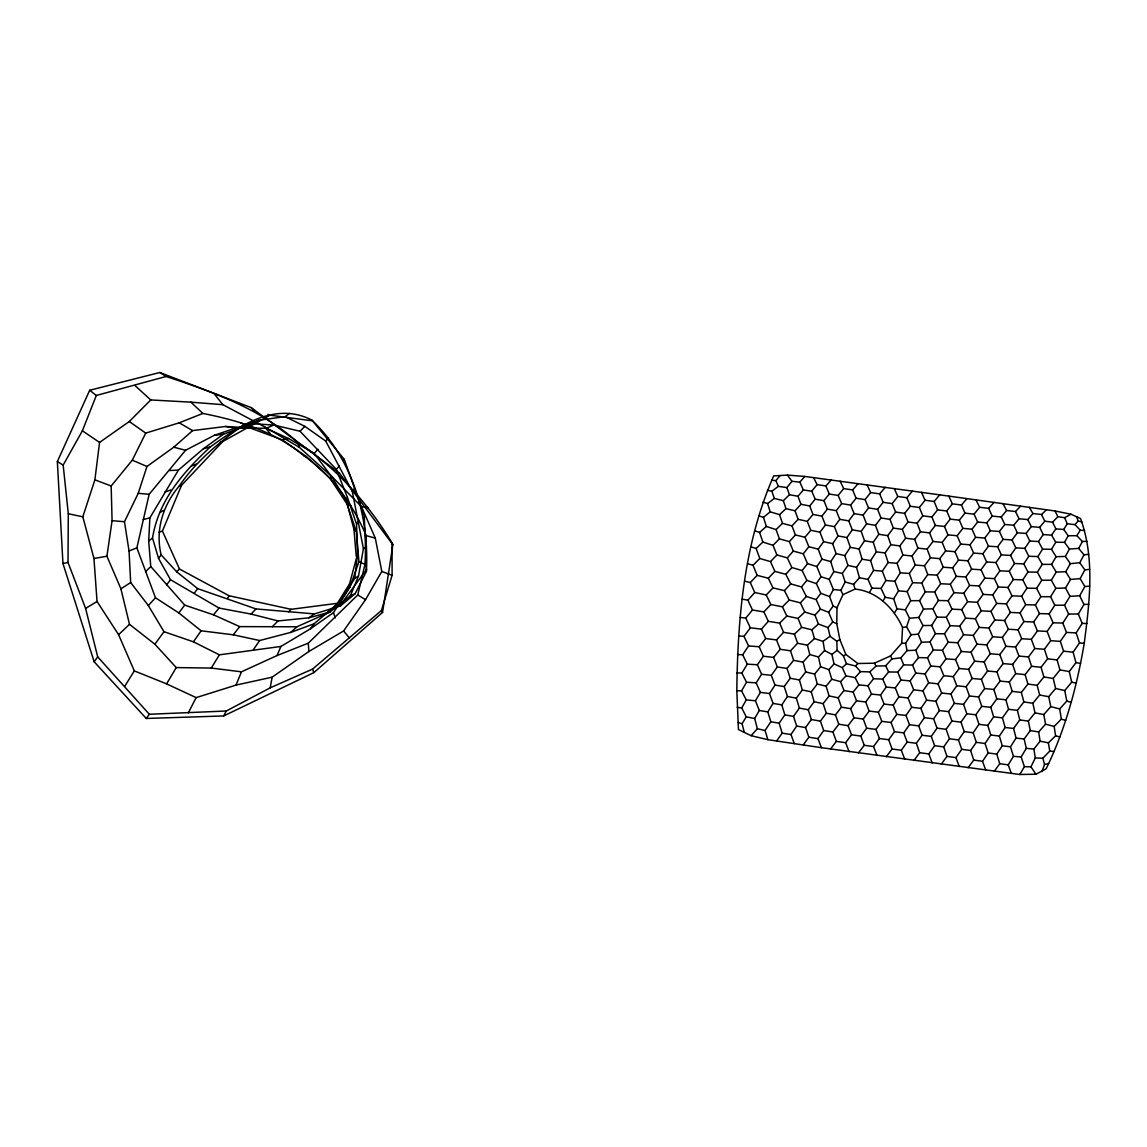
<?xml version="1.0" encoding="UTF-8"?>
<svg xmlns="http://www.w3.org/2000/svg" width="1147" height="1147" viewBox="0 0 1147 1147"><rect width="100%" height="100%" fill="white"/><g stroke="black" fill="none" stroke-linecap="round" stroke-linejoin="round"><path stroke-width="1.5" d="M366.395 571.45C369.406 516.68 352.43 458.499 311.855 420.103C275.122 401.135 239.537 425.91 210.374 446.843C183.248 472.277 158.673 499.992 152.522 538.015L158.53 558.345L170.487 579.722L219.063 608.053L251.078 614.075L278.047 620.943L308.744 617.846L330.021 612.039L350.38 595.78L355.183 593.63L366.395 571.45L364.287 515.863L344.315 459.417L311.855 420.103M392.059 542.904L392.088 575.35L381.449 610.505L312.558 669.088L270.19 687.842L226.26 711.011L149.325 714.266L97.696 656.858L85.609 608.44L68.003 562.417L68.304 513.741L63.171 465.108L82.383 430.77L96.319 395.471L166.1 376.488C213.285 392.059 260.326 408.719 297.933 442.527C336.831 468.148 367.886 503.318 392.059 542.904L392.876 544.653L382.553 612.441L313.862 672.615L223.665 715.957L146.271 718.466L94.154 661.776L62.956 563.55L57.35 461.567L89.695 390.267L159.82 372.503L251.15 407.586L339.24 472.879L392.876 544.653M736.818 690.695C737.679 618.061 744.073 543.09 773.695 475.905L787.473 475.102L804.764 476.435L948.798 496.092L1055.025 510.974L1070.997 514.229L1080.546 518.544C1095.041 558.417 1089.607 602.218 1084.216 643.309C1077.004 686.537 1065.377 729.363 1046.107 768.848L1035.985 774.225L1019.812 774.497L821.424 747.686L767.902 739.686L751.113 735.686L738.453 729.578L736.818 690.695L741.564 690.91L746.267 699.899L755.429 700.774L759.314 710.466L754.654 718.509L757.364 728.718L751.113 735.686M836.765 623.61L836.995 607.709L842.93 594.676L855.002 589.085C876.724 591.135 893.986 608.254 902.546 627.466L901.7 643.309L890.531 655.926L874.415 663.195L857.798 663.511L845.869 654.421L839.848 639.639L836.765 623.61L832.722 621.946L828.621 612.283L820.42 609.086L816.177 599.58L806.341 596.454L801.495 586.92L790.713 583.909L785.824 574.317L774.87 571.364L770.483 561.629L759.816 558.46L756.102 548.495L750.941 546.818M202.904 413.436L179.219 422.813L145.726 433.107L132.292 460.176L111.173 485.998L112.076 520.695L106.915 556.209L120.908 588.798L129.496 624.326L154.902 644.227L176.251 667.583L211.263 668.056L241.458 671.827L277.029 655.539L308.285 643.166L357.764 594.963L364.975 564.31L366.251 535.678C352.588 504.02 332.286 475.231 303.597 455.517C274.821 431.573 239.035 420.576 202.904 413.436L190.875 402.153L150.744 399.945L134.973 385.55M330.021 612.039L296.915 626.778L239.723 626.62L213.5 614.821L184.724 605.114L150.773 566.518L148.694 541.04L149.899 517.842L178.402 470.127L203.42 448.749L223.436 434.211L252.154 423.73L258.72 420.232L285.216 416.648L289.56 413.35M323.97 615.179L340.544 601.343L354.724 578.389L357.62 553.829L356.559 524.165L347.412 497.397L336.343 469.41L300.027 431.243L273.818 425.035L252.154 423.73M190.875 402.153L222.891 404.69L264.398 426.727L299.224 447.23L332.429 477.066L361.506 506.673L375.298 538.101L381.808 571.435L365.535 599.68L343.613 630.95L308.873 651.496L272.154 677.16L236.01 685.103L196.137 697.62L166.573 683.87L134.328 670.895L118.585 634.707L97.036 601.472L93.954 558.503L82.828 516.81L94.886 479.833L99.56 442.427L129.296 421.523L150.744 399.945M350.38 595.78L358.509 575.966L363.413 548.768L352.301 491.389L325.719 441.065L304.858 426.369L285.216 416.648M270.19 687.842L272.154 677.16M355.183 593.63L340.516 605.946L314.436 613.903L255.996 608.928L197.714 588.655L176.595 571.722L161.168 554.876C155.031 530.043 163.046 505.01 179.362 485.855C195.764 461.768 218.288 442.928 241.917 426.24M340.544 601.343L314.063 623.782L290.793 632.384L259.681 640.528L233.257 634.807L201.112 630.793L178.803 612.914L155.49 597.788L136.866 547.85L149.153 494.3L185.57 450.284L214.303 435.33L235.393 428.103L266.176 428.275L273.818 425.035M336.745 604.326L349.548 583.88L357.62 553.829M138.228 493.339L146.959 466.471L173.785 447.187L192.61 430.598L225.486 426.469L249.831 427.888L282.162 439.788L306.478 456.664L330.064 478.356L347.226 504.408L356.316 531.62L358.954 561.715L349.935 587.149L333.462 612.656L310.393 628.843L280.915 646.449L219.392 654.837L193.442 641.818L163.978 631.696L148.336 605.544L130.672 582.547L129.052 551.004L124.464 521.727L138.228 493.339L149.153 494.3M832.722 621.946L827.991 627.61L830.027 636.255L836.808 641.259L837.109 650.335L843.446 655.941L846.5 663.783L855.59 666.02L860.508 671.612L869.856 671.913L876.007 666.092L885.67 665.805L891.979 658.88L900.839 657.848L907.048 650.607L905.628 643.223L911.119 634.721L906.56 626.864L909.514 618.233L905.313 609.874L896.997 608.799L893.671 598.834L898.502 590.848L894.889 581.314L900.295 572.826L897.069 563.335L902.961 554.99L899.822 545.929L905.628 538.187L902.345 529.384L908.037 521.971L904.668 513.369L910.302 506.243L919.378 507.49L925.041 500.25L934.145 501.468L939.708 494.83M1041.963 771.573L1044.53 764.49L1042.881 758.224L1049.763 751.056L1054.05 751.557M236.01 685.103L241.458 671.827M343.871 460.477L344.315 459.417M366.524 569.486L342.078 602.705L291.08 609.315L229.099 595.766L179.491 569.027L162.43 531.075L181.527 485.31L222.762 441.509L269.975 415.185L312.256 420.806M356.244 556.338L353.993 529.513L346.222 500.25L347.412 497.397M277.029 655.539L280.915 646.449M340.516 605.946L342.078 602.705M1035.985 774.225L1030.952 766.856L1035.282 757.938L1033.877 749.106L1040.085 741.177L1038.68 731.958L1045.534 724.187L1043.813 714.552L1050.795 706.624L1048.731 696.702L1055.641 688.487L1053.204 678.436L1059.943 669.92L1057.104 659.926L1063.584 651.138L1060.33 641.388L1066.495 632.441L1062.81 623.065L1068.646 614.075L1078.352 613.96L1083.972 604.498L1088.775 604.268M188.337 712.846L196.137 697.62M842.93 594.676L840.866 590.289L845.153 581.959L842.328 573.414L847.934 565.385L844.809 555.578L850.343 547.334L846.945 537.585L852.293 529.842L848.737 520.867L854.128 513.641L850.615 505.081L841.669 503.619L838.17 495.447L829.295 494.013L825.883 485.955L817.08 484.622L813.581 477.654M223.665 715.957L226.26 711.011M907.048 650.607L915.836 650.206L921.557 642.277L930.031 641.89L935.45 633.703L944.497 633.789L950.132 625.688L959.724 626.119L965.602 618.161L975.38 618.763L981.244 610.821L990.965 611.38L996.714 603.394L1006.392 603.867L1011.984 595.838L1021.619 596.211L1027.024 588.139L1036.601 588.339L1041.777 580.253L1051.326 580.196L1056.229 572.109L1065.749 571.708L1070.323 563.664L1079.786 562.733L1083.987 554.833L1088.646 554.316M836.995 607.709L833.123 606.06L829.582 596.598L833.367 589.501L829.195 579.35L820.965 576.74L816.879 566.561L807.545 563.65L803.258 553.815L793.323 551.09L789.351 541.642L779.444 538.846L776.046 529.599L766.339 526.444L763.458 517.354L758.712 515.763M849.138 751.672L845.64 742.711L851.49 734.783L848.063 725.65L853.985 717.793L850.644 708.645L856.537 700.817L853.139 692.057L858.859 684.931L867.992 685.777L873.598 678.752L882.703 679.096L888.624 671.956L897.771 672.085L903.678 664.887L912.553 665.059L918.503 657.618L927.522 657.79L933.328 649.976L942.447 650.234L948.196 642.22L957.673 642.736L963.566 634.735L973.287 635.395L979.223 627.395L988.958 628.026L994.85 619.982L1004.557 620.527L1010.349 612.426L1020.056 612.871L1025.705 604.684L1035.397 604.971L1040.888 596.684L1050.566 596.727L1055.842 588.325L1065.506 588.01L1070.524 579.464L1080.159 578.604L1084.847 569.901L1089.593 569.356M935.45 633.703L931.694 625.459L936.87 617.115L946.261 617.258L951.967 609.157L961.731 609.616L967.609 601.716L977.344 602.304L983.122 594.404L992.757 594.92L998.363 587.006L1007.926 587.45L1013.331 579.536L1022.809 579.866L1027.984 571.995L1037.375 572.181L1042.265 564.381L1051.57 564.367L1056.115 556.725L1065.348 556.424L1069.463 549.069L1078.653 548.381L1082.395 541.542L1086.926 541.284M921.557 642.277L918.274 634.176L922.991 625.545L918.804 617.444L923.507 609.057L919.593 600.655L925.242 591.895L921.801 583.049L927.765 574.575L924.468 565.801L930.446 557.815L927.12 549.141L932.97 541.47L942.189 542.402L947.967 534.846L957.172 535.735L962.863 528.351L972.039 529.197L977.631 522.014L986.75 522.874L992.227 516.093L1001.231 517.01L1006.607 510.501L1015.482 511.519L1020.629 506.128M923.507 609.057L932.884 608.813L938.418 600.498L948.125 600.698L954.017 592.698L963.767 593.257L969.602 585.4L979.223 585.959L984.886 578.117L994.392 578.633L999.869 570.819L1009.26 571.263L1014.536 563.521L1023.784 563.894L1028.802 556.266L1037.892 556.553L1042.58 549.126L1051.498 549.313L1055.756 542.259L1064.502 542.316L1068.187 535.764L1076.89 535.663L1082.395 541.542M1083.972 604.498L1079.685 595.752L1084.847 586.561L1089.65 586.117M754.654 718.509L746.238 716.846L741.751 707.928L746.267 699.899M741.564 690.91L746.525 682.25L741.851 673.074L747.285 664.142L742.668 654.779L748.575 645.919L743.987 636.37L738.596 635.925M869.526 592.311L871.906 588.153L868.007 579.393L859.447 577.758L853.669 584.368L855.002 589.085M905.313 609.874L910.689 600.698L907.191 591.608L912.654 582.733L909.37 573.471L915.22 565.012L912.037 556.023L917.944 548.137L914.675 539.377L920.468 531.807L917.113 523.204L922.805 515.835L931.923 516.996L937.586 509.87L946.705 510.988L952.354 503.848L961.458 504.995L966.964 498.644M1019.812 774.497L1024.4 766.669L1021.16 756.963L1026.307 748.317L1024.142 738.983L1030.307 730.567L1028.357 721.105L1034.995 712.861L1032.859 703.254L1039.626 695.01L1037.175 685.332L1043.87 676.959L1041.075 667.325L1047.584 658.808L1044.415 649.302L1050.681 640.686L1047.125 631.438L1053.089 622.778L1062.81 623.065M755.429 700.774L760.361 692.372L756.174 682.823L761.608 674.264L757.393 664.758L763.386 656.242L759.185 646.779L748.575 645.919M166.573 683.87L176.251 667.583M744.26 732.36L742.109 723.714L746.238 716.846M829.195 579.35L833.869 571.593L830.729 561.586L836.063 553.6L832.679 543.678L838.027 535.921L834.428 526.645L839.79 519.333L836.249 510.659L827.36 509.125L823.904 500.666L815.187 499.189L811.761 491.203L803.344 489.927L799.846 482.127L791.946 481.31L787.473 475.102M882.946 601.071L885.255 597.257L881.082 588.425L885.9 580.497L882.344 571.177L888.108 562.517L885.068 552.954L890.889 544.696L887.706 535.649L893.355 528.079L890 519.362L895.621 512.064L892.18 503.648L883.133 502.314L879.692 493.87L870.645 492.565L867.118 484.894M1076.89 535.663L1080.216 530.201L1084.589 530.473M1011.339 773.322L1008.213 764.877L1013.446 756.332L1010.493 746.797L1016.056 738.094L1013.604 728.474L1019.74 719.9L1017.403 710.351L1023.87 701.95L1021.36 692.444L1027.913 684.071L1025.117 674.637L1031.597 666.249L1028.486 656.916L1034.795 648.499L1031.354 639.352L1037.418 630.907L1047.125 631.438M211.263 668.056L219.392 654.837M894.488 612.885L896.997 608.799M1068.646 614.075L1064.545 605.186L1069.979 596.34L1079.685 595.752M767.902 739.686L765.063 730.51L770.827 721.75L767.802 711.914L773.049 703.398L769.508 693.548L775.014 685.089L771.3 675.339L777.322 666.981L773.623 657.389L780.232 649.302L790.512 650.808L797.609 643.252L807.416 645.188L814.456 638.549L823.03 641.388L830.027 636.255M925.242 591.895L934.69 591.981L940.683 583.723L950.304 584.239L956.268 576.368L965.817 576.97L971.595 569.17L981.043 569.758L986.649 562.001L995.969 562.546L1001.388 554.89L1010.564 555.406L1015.812 547.879L1024.787 548.366L1029.805 541.054L1038.508 541.527L1043.225 534.574L1051.57 535.133L1055.857 528.882L1063.728 529.455L1067.24 523.778L1064.645 517.684L1057.878 516.666L1055.025 510.974M124.865 686.078L134.328 670.895M868.007 579.393L873.627 570.36L870.63 560.611L876.322 551.865L873.254 542.244L878.831 534.273L875.491 525.326L881.011 517.971L877.584 509.34L868.566 507.935L865.082 499.605L856.078 498.228L852.637 489.927L843.662 488.608L840.163 481.195M227.45 598.376L229.099 595.766M1040.085 741.177L1048.372 742.84L1055.584 735.858L1054.165 726.424L1061.348 719.112L1059.685 708.946L1066.767 701.089L1064.774 690.566L1071.685 682.15L1069.276 671.554L1075.958 662.636L1073.105 652.213L1079.485 642.908L1076.144 632.886L1082.166 623.409L1078.352 613.96M330.064 478.356L331.368 476.306L314.221 453.352L288.614 438.527L266.176 428.275M1053.089 622.778L1049.175 613.846L1054.81 605.258L1064.545 605.186M994.32 771.214L999.768 763.687L996.772 754.138L1002.277 745.779L999.367 736.073L1005.13 727.47L1002.435 717.836L1008.557 709.29L1005.876 699.799L1012.199 691.369L1009.36 682.006L1015.726 673.647L1012.643 664.414L1018.937 656.084L1015.568 647.008L1021.69 638.707L1031.354 639.352M829.582 596.598L820.822 593.314L816.377 583.622L820.965 576.74M859.447 577.758L856.537 567.321L862.1 559.191L859.046 549.012L864.523 540.796L861.168 531.376L866.573 523.864L863.089 515.118L854.128 513.641M985.674 770.024L982.52 761.293L988.184 752.934L985.087 743.5L990.779 735.012L987.782 725.406L993.66 716.846L990.75 707.312L996.829 698.838L993.876 689.462L1000.069 681.089L996.958 671.884L1003.166 663.583L999.826 654.536L1005.948 646.306L1015.568 647.008M794.312 743.614L790.971 734.524L796.663 726.08L793.552 716.388L799.359 708.072L796.333 698.15L802.312 689.949L799.43 679.985L805.724 671.956L803.101 662.134L809.811 654.536L807.416 645.188M776.677 740.905L782.168 733.191L779.171 723.227L784.863 714.868L781.781 704.889L787.444 696.487L784.218 686.537L790.226 678.25L787.028 668.429L793.609 660.342L790.512 650.808M886.273 756.791L892.079 749.034L888.681 739.729L894.488 731.729L891.047 722.481L896.768 714.366L893.241 705.104L898.847 696.903L895.305 687.913L900.954 680.056L897.771 672.085M904.739 759.257L901.313 750.253L907.148 742.109L903.721 732.89L909.485 724.732L905.987 715.456L911.664 707.269L908.066 697.978L913.657 689.834L910.101 680.902L915.793 673.103L912.553 665.059M968.111 767.759L973.746 760.074L970.62 750.525L976.312 742.324L973.172 732.747L978.965 724.331L975.839 714.796L981.746 706.351L978.62 696.946L984.656 688.558L981.445 679.325L987.538 671.038L984.169 661.977L990.248 653.776L999.826 654.536M816.879 566.561L821.969 559.148L818.241 549.141L808.85 546.718L805.008 537.283L795.43 534.932L791.989 525.899L782.512 523.362L779.544 514.659L770.196 511.82L767.601 503.547L762.984 502.171M253.487 649.517L259.681 640.528M1037.418 630.907L1033.662 622.004L1039.454 613.602L1049.175 613.846M959.222 766.526L955.967 757.622L961.731 749.306L958.476 739.944L964.24 731.6L961 722.151L966.821 713.764L963.552 704.358L969.444 696L966.132 686.738L972.097 678.451L968.642 669.361L974.635 661.174L971.05 652.242L977.015 644.155L986.692 644.886L992.685 636.771L1002.378 637.417L1008.356 629.244L1018.049 629.818L1023.956 621.559L1033.662 622.004M193.442 641.818L201.112 630.793M913.915 760.518L919.679 752.719L916.338 743.299L922.102 735.227L918.69 725.879L924.425 717.692L920.898 708.373L926.604 700.172L922.962 690.924L928.626 682.795L925.027 673.906L930.805 666.034L927.522 657.79M932.181 762.927L928.826 753.937L934.633 745.693L931.264 736.403L937.027 728.159L933.615 718.811L939.379 710.552L935.88 701.247L941.63 693.032L938.017 683.827L943.809 675.712L940.196 666.808L946.017 658.808L955.523 659.554L961.415 651.482L971.05 652.242M941.243 764.189L946.963 756.403L943.709 746.912L949.458 738.768L946.146 729.306L951.924 721.033L948.569 711.642L954.376 703.34L950.949 694.035L956.799 685.791L953.272 676.658L959.15 668.5L955.523 659.554M877.011 755.515L873.555 746.554L879.419 738.525L875.978 729.406L881.799 721.363L878.358 712.187L884.065 704.057L880.566 695.025L886.187 687.082L882.703 679.096M821.424 747.686L817.954 738.625L823.718 730.553L820.406 721.133L826.299 713.233L823.159 703.627L829.095 695.942L826.112 686.221L831.776 679.239L828.923 669.676L820.621 666.722L818.442 657.002L824.607 650.507L823.03 641.388M94.154 661.776L97.696 656.858M818.241 549.141L823.632 541.656L819.976 532.208L810.743 530.272L807.273 521.355L798.097 519.319L795.043 510.773L785.982 508.651L779.544 514.659M803.273 744.862L808.864 737.22L805.581 727.528L811.359 719.527L808.234 709.764L814.155 701.749L811.244 691.856L817.266 684.028L814.628 674.078L820.621 666.722M154.902 644.227L163.978 631.696M310.393 628.843L314.063 623.782M828.621 612.283L833.123 606.06M858.429 752.962L864.25 745.292L860.809 736.073L866.673 728.202L863.275 719.054L869.125 711.083L865.727 701.993L871.462 694.078L867.992 685.777M146.271 718.466L149.325 714.266M927.765 574.575L937.185 575.149L943.207 567.206L952.655 567.894L958.505 560.123L967.896 560.783L973.602 553.098L982.893 553.743L988.456 546.173L997.618 546.775L1003.052 539.362L1012.055 539.965L1017.332 532.825L1026.106 533.427L1031.268 526.645L1039.684 527.333L1044.774 521.197L1052.602 522.2L1057.878 516.666M816.177 599.58L820.822 593.314M743.987 636.37L750.339 627.81L761.436 629.13L768.318 621.33L779.645 623.136L786.828 616.039L798.011 618.419L804.764 612.025L814.958 615.15L818.428 624.011L827.991 627.61M930.446 557.815L939.751 558.646L945.644 550.904L954.949 551.693L960.713 544.065L969.975 544.811L975.61 537.326L984.8 538.043L990.334 530.774L999.41 531.491L1004.829 524.494L1013.747 525.226L1019.038 518.759L1027.784 519.577L1032.945 513.541L1041.519 514.487L1046.48 509.798M830.614 748.962L836.349 741.363L832.923 732.001L838.787 724.23L835.46 714.882L841.411 707.169L838.17 697.82L843.991 690.551L840.593 681.676L831.776 679.239M356.559 524.165L358.552 521.527M819.976 532.208L825.439 524.982L821.912 516.136L812.979 514.458L809.71 505.97L800.95 504.307L795.043 510.773M178.803 612.914L184.724 605.114M352.301 491.389L354.28 488.78M158.53 558.345L161.168 554.876M166.559 584.884L170.487 579.722M863.089 515.118L868.566 507.935M194.244 593.185L197.714 588.655M836.249 510.659L841.669 503.619M920.468 531.807L929.586 532.896L935.335 525.455L944.497 526.473L950.203 519.147L959.351 520.15L964.957 513.139L974.075 514.157L979.624 507.275L988.657 508.35L994.019 502.4M821.912 516.136L827.36 509.125M816.377 583.622L806.886 580.353L802.14 570.561L807.545 563.65M892.18 503.648L897.8 496.465L906.876 497.741L912.438 491.074M233.257 634.807L239.723 626.62M803.258 553.815L808.85 546.718M865.082 499.605L870.645 492.565M759.185 646.779L765.694 638.549L776.505 639.926L783.587 632.327L794.427 634.133L801.667 627.323L811.89 629.803L818.428 624.011M877.584 509.34L883.133 502.314M850.615 505.081L856.078 498.228M800.95 504.307L797.997 496.264L789.451 494.758L786.899 487.604L791.946 481.31M838.17 495.447L843.662 488.608M811.761 491.203L817.08 484.622M809.71 505.97L815.187 499.189M823.904 500.666L829.295 494.013M805.008 537.283L810.743 530.272M1067.24 523.778L1075.026 524.623L1078.051 520.924L1076.617 516.623M331.096 478.686L332.429 477.066M213.5 614.821L219.063 608.053M771.616 480.349L775.931 480.593L780.017 475.647M740.159 617.401L745.765 618.118L752.446 610.003L763.902 611.896L768.318 621.33M801.495 586.92L806.886 580.353M807.273 521.355L812.979 514.458M797.997 496.264L803.344 489.927M879.692 493.87L885.226 487.332M336.343 469.41L339.24 466.04M799.846 482.127L804.764 476.435M852.637 489.927L858.114 483.647M754.669 530.746L759.586 532.437L762.855 542.072L773.006 545.327L776.906 554.933L787.329 557.886L793.323 551.09M828.923 669.676L834.041 663.884L831.919 654.435L824.607 650.507M855.59 666.02L857.798 663.511M785.824 574.317L791.846 567.536L802.14 570.561M742.195 599.121L747.901 600.168L754.74 592.526L766.225 594.978L770.841 604.512L782.44 606.849L786.828 616.039M325.719 441.065L328.386 438.111M825.883 485.955L831.26 479.962M834.041 663.884L842.285 667.64L845.984 675.87L855.103 677.619L860.508 671.612M814.958 615.15L820.42 609.086M789.351 541.642L795.43 534.932M148.336 605.544L155.49 597.788M791.989 525.899L798.097 519.319M747.6 563.722L753.02 565.285L757.149 575.335L768.332 578.246L772.992 587.909L784.419 590.633L789.251 600.039L800.391 602.849L806.341 596.454M840.593 681.676L845.984 675.87M314.221 453.352L318.006 449.323M784.419 590.633L790.713 583.909M763.902 611.896L770.841 604.512M744.675 581.199L750.31 582.547L757.149 575.335M768.332 578.246L774.87 571.364M251.078 614.075L255.996 608.928M766.225 594.978L772.992 587.909M288.643 611.853L291.08 609.315M770.483 561.629L776.906 554.933M300.027 431.243L304.858 426.369M773.006 545.327L779.444 538.846M753.02 565.285L759.816 558.46M272.269 626.721L278.047 620.943M782.44 606.849L789.251 600.039M145.64 571.636L150.773 566.518M767.601 503.547L774.311 498.415L783.329 500.68L789.451 494.758M776.046 529.599L782.512 523.362M118.585 634.707L129.496 624.326M756.102 548.495L762.855 542.072M176.595 571.722L179.491 569.027M290.793 632.384L296.915 626.778M842.285 667.64L846.5 663.783M759.586 532.437L766.339 526.444M763.458 517.354L770.196 511.82M148.694 541.04L152.522 538.015M831.919 654.435L837.109 650.335M363.413 548.768L366.495 546.416M767.357 490.285L771.888 491.246L778.34 486.357L786.899 487.604M308.744 617.846L314.436 613.903M120.908 588.798L130.672 582.547M354.724 578.389L358.509 575.966M843.446 655.941L845.869 654.421M85.609 608.44L97.036 601.472M159.892 512.609L163.648 510.343M1064.645 517.684L1070.997 514.229M836.808 641.259L839.848 639.639M129.052 551.004L136.866 547.85M236.942 428.806L258.72 420.232M191.506 465.997L196.352 464.148M164.58 492.192L170.76 489.97M220.195 442.427L222.762 441.509M158.917 532.294L162.43 531.075M203.42 448.749L210.374 446.843M143.203 519.548L149.899 517.842M179.362 485.855L181.527 485.31M337.619 473.252L339.24 472.879M62.956 563.55L68.003 562.417M1044.53 764.49L1048.645 763.572M282.162 439.788L288.614 438.527M93.954 558.503L106.915 556.209M902.546 627.466L906.56 626.864M214.303 435.33L223.436 434.211M909.514 618.233L918.804 617.444M911.119 634.721L918.274 634.176M169.67 470.528L178.402 470.127M901.7 643.309L905.628 643.223M922.991 625.545L931.694 625.459M910.689 600.698L919.593 600.655M1082.166 623.409L1086.955 623.466M1024.4 766.669L1030.952 766.856M736.904 672.916L741.851 673.074M871.906 588.153L881.082 588.425M912.654 582.733L921.801 583.049M1035.282 757.938L1042.881 758.224M1066.495 632.441L1076.144 632.886M737.492 654.536L742.668 654.779M747.285 664.142L757.393 664.758M746.525 682.25L756.174 682.823M900.295 572.826L909.37 573.471M1050.681 640.686L1060.33 641.388M1013.446 756.332L1021.16 756.963M930.805 666.034L940.196 666.808M915.22 565.012L924.468 565.801M112.076 520.695L124.464 521.727M1079.485 642.908L1084.216 643.309M1034.795 648.499L1044.415 649.302M974.635 661.174L984.169 661.977M898.502 590.848L907.191 591.608M1018.937 656.084L1028.486 656.916M1003.166 663.583L1012.643 664.414M915.793 673.103L925.027 673.906M959.15 668.5L968.642 669.361M987.538 671.038L996.958 671.884M888.108 562.517L897.069 563.335M885.9 580.497L894.889 581.314M900.954 680.056L910.101 680.902M886.187 687.082L895.305 687.913M972.097 678.451L981.445 679.325M873.627 570.36L882.344 571.177M984.656 688.558L993.876 689.462M1000.069 681.089L1009.36 682.006M943.809 675.712L953.272 676.658M956.799 685.791L966.132 686.738M969.444 696L978.62 696.946M1026.307 748.317L1033.877 749.106M833.367 589.501L840.866 590.289M1015.726 673.647L1025.117 674.637M871.462 694.078L880.566 695.025M996.829 698.838L1005.876 699.799M941.63 693.032L950.949 694.035M981.746 706.351L990.75 707.312M917.944 548.137L927.12 549.141M928.626 682.795L938.017 683.827M954.376 703.34L963.552 704.358M1016.056 738.094L1024.142 738.983M1063.584 651.138L1073.105 652.213M763.386 656.242L773.623 657.389M761.608 674.264L771.3 675.339M902.961 554.99L912.037 556.023M1031.597 666.249L1041.075 667.325M884.065 704.057L893.241 705.104M993.66 716.846L1002.435 717.836M926.604 700.172L935.88 701.247M966.821 713.764L975.839 714.796M737.206 707.412L741.751 707.928M1012.199 691.369L1021.36 692.444M913.657 689.834L922.962 690.924M898.847 696.903L908.066 697.978M939.379 710.552L948.569 711.642M1047.584 658.808L1057.104 659.926M911.664 707.269L920.898 708.373M896.768 714.366L905.987 715.456M1005.13 727.47L1013.604 728.474M1008.557 709.29L1017.403 710.351M978.965 724.331L987.782 725.406M869.125 711.083L878.358 712.187M951.924 721.033L961 722.151M924.425 717.692L933.615 718.811M881.799 721.363L891.047 722.481M876.322 551.865L885.068 552.954M909.485 724.732L918.69 725.879M1002.277 745.779L1010.493 746.797M937.027 728.159L946.146 729.306M990.779 735.012L999.367 736.073M894.488 731.729L903.721 732.89M856.537 700.817L865.727 701.993M760.361 692.372L769.508 693.548M964.24 731.6L973.172 732.747M866.673 728.202L875.978 729.406M922.102 735.227L931.264 736.403M905.628 538.187L914.675 539.377M907.148 742.109L916.338 743.299M879.419 738.525L888.681 739.729M949.458 738.768L958.476 739.944M919.679 752.719L928.826 753.937M892.079 749.034L901.313 750.253M934.633 745.693L943.709 746.912M908.037 521.971L917.113 523.204M1027.913 684.071L1037.175 685.332M853.985 717.793L863.275 719.054M976.312 742.324L985.087 743.5M864.25 745.292L873.555 746.554M946.963 756.403L955.967 757.622M890.889 544.696L899.822 545.929M361.506 506.673L368.001 507.562M961.731 749.306L970.62 750.525M973.746 760.074L982.52 761.293M1019.74 719.9L1028.357 721.105M851.49 734.783L860.809 736.073M988.184 752.934L996.772 754.138M999.768 763.687L1008.213 764.877M895.621 512.064L904.668 513.369M893.355 528.079L902.345 529.384M1023.87 701.95L1032.859 703.254M836.349 741.363L845.64 742.711M777.322 666.981L787.028 668.429M782.168 733.191L790.971 734.524M838.787 724.23L848.063 725.65M881.011 517.971L890 519.362M878.831 534.273L887.706 535.649M808.864 737.22L817.954 738.625M1075.958 662.636L1080.603 663.367M1043.87 676.959L1053.204 678.436M775.014 685.089L784.218 686.537M823.718 730.553L832.923 732.001M841.411 707.169L850.644 708.645M796.663 726.08L805.581 727.528M866.573 523.864L875.491 525.326M225.486 426.469L235.393 428.103M864.523 540.796L873.254 542.244M843.991 690.551L853.139 692.057M862.1 559.191L870.63 560.611M1030.307 730.567L1038.68 731.958M773.049 703.398L781.781 704.889M759.314 710.466L767.802 711.914M839.79 519.333L848.737 520.867M852.293 529.842L861.168 531.376M1059.943 669.92L1069.276 671.554M784.863 714.868L793.552 716.388M811.359 719.527L820.406 721.133M770.827 721.75L779.171 723.227M826.299 713.233L835.46 714.882M825.439 524.982L834.428 526.645M1039.626 695.01L1048.731 696.702M838.027 535.921L846.945 537.585M787.444 696.487L796.333 698.15M885.255 597.257L893.671 598.834M793.609 660.342L803.101 662.134M790.226 678.25L799.43 679.985M799.359 708.072L808.234 709.764M1034.995 712.861L1043.813 714.552M850.343 547.334L859.046 549.012M829.095 695.942L838.17 697.82M814.155 701.749L823.159 703.627M68.304 513.741L82.828 516.81M833.869 571.593L842.328 573.414M802.312 689.949L811.244 691.856M823.632 541.656L832.679 543.678M847.934 565.385L856.537 567.321M1071.685 682.15L1076.23 683.182M836.063 553.6L844.809 555.578M1055.641 688.487L1064.774 690.566M757.364 728.718L765.063 730.51M805.724 671.956L814.628 674.078M817.266 684.028L826.112 686.221M1045.534 724.187L1054.165 726.424M1055.584 735.858L1059.871 736.976M1050.795 706.624L1059.685 708.946M173.785 447.187L185.57 450.284M366.251 535.678L375.298 538.101M821.969 559.148L830.729 561.586M1066.767 701.089L1071.212 702.322M845.153 581.959L853.669 584.368M809.811 654.536L818.442 657.002M737.98 722.51L742.109 723.714M1061.348 719.112L1065.692 720.402M1078.051 520.924L1081.922 522.1M347.226 504.408L351.125 505.884M94.886 479.833L111.173 485.998M381.808 571.435L392.088 575.35M303.597 455.517L306.478 456.664M268.04 414.368L269.975 415.185M132.292 460.176L146.959 466.471M358.954 561.715L364.975 564.31M240.641 422.655L249.831 427.888M179.219 422.813L192.61 430.598M357.764 594.963L365.535 599.68M57.35 461.567L63.171 465.108M159.82 372.503L166.1 376.488M82.383 430.77L99.56 442.427M129.296 421.523L145.726 433.107M89.695 390.267L96.319 395.471M353.993 529.513L356.316 531.62M251.15 407.586L254.132 410.755M1075.026 524.623L1080.216 530.201M264.398 426.727L270.119 433.408M1078.653 548.381L1083.987 554.833M343.613 630.95L349.247 637.861M213.916 393.421L222.891 404.69M1064.502 542.316L1069.463 549.069M1063.728 529.455L1068.187 535.764M1079.786 562.733L1084.847 569.901M1065.348 556.424L1070.323 563.664M1051.498 549.313L1056.115 556.725M331.368 476.306L346.222 500.25M1065.749 571.708L1070.524 579.464M1051.57 564.367L1056.229 572.109M1080.159 578.604L1084.847 586.561M1051.57 535.133L1055.756 542.259M1029.346 507.332L1032.945 513.541M381.449 610.505L382.553 612.441M1037.892 556.553L1042.265 564.381M1051.326 580.196L1055.842 588.325M874.415 663.195L876.007 666.092M1037.375 572.181L1041.777 580.253M869.856 671.913L873.598 678.752M1065.506 588.01L1069.979 596.34M1038.508 541.527L1042.58 549.126M1002.951 503.633L1006.607 510.501M1023.784 563.894L1027.984 571.995M1036.601 588.339L1040.888 596.684M855.103 677.619L858.859 684.931M1022.809 579.866L1027.024 588.139M1024.787 548.366L1028.802 556.266M1050.566 596.727L1054.81 605.258M1027.784 519.577L1031.268 526.645M1009.26 571.263L1013.331 579.536M1015.482 511.519L1019.038 518.759M1039.684 527.333L1043.225 534.574M1010.564 555.406L1014.536 563.521M976.011 499.891L979.624 507.275M890.531 655.926L891.979 658.88M1052.602 522.2L1055.857 528.882M1041.519 514.487L1044.774 521.197M1026.106 533.427L1029.805 541.054M1021.619 596.211L1025.705 604.684M1007.926 587.45L1011.984 595.838M1001.231 517.01L1004.829 524.494M932.884 608.813L936.87 617.115M885.67 665.805L888.624 671.956M800.391 602.849L804.764 612.025M1012.055 539.965L1015.812 547.879M994.392 578.633L998.363 587.006M1013.747 525.226L1017.332 532.825M995.969 562.546L999.869 570.819M745.765 618.118L750.339 627.81M1035.397 604.971L1039.454 613.602M787.329 557.886L791.846 567.536M992.757 594.92L996.714 603.394M997.618 546.775L1001.388 554.89M1006.392 603.867L1010.349 612.426M999.41 531.491L1003.052 539.362M979.223 585.959L983.122 594.404M747.901 600.168L752.446 610.003M988.657 508.35L992.227 516.093M981.043 569.758L984.886 578.117M946.261 617.258L950.132 625.688M948.798 496.092L952.354 503.848M977.344 602.304L981.244 610.821M948.125 600.698L951.967 609.157M986.75 522.874L990.334 530.774M974.075 514.157L977.631 522.014M982.893 553.743L986.649 562.001M963.767 593.257L967.609 601.716M961.731 609.616L965.602 618.161M990.965 611.38L994.85 619.982M761.436 629.13L765.694 638.549M984.8 538.043L988.456 546.173M1020.056 612.871L1023.956 621.559M965.817 576.97L969.602 585.4M975.38 618.763L979.223 627.395M959.724 626.119L963.566 634.735M894.287 488.579L897.8 496.465M921.528 492.335L925.041 500.25M750.31 582.547L754.74 592.526M967.896 560.783L971.595 569.17M972.039 529.197L975.61 537.326M950.304 584.239L954.017 592.698M969.975 544.811L973.602 553.098M934.69 591.981L938.418 600.498M944.497 633.789L948.196 642.22M1004.557 620.527L1008.356 629.244M961.458 504.995L964.957 513.139M779.645 623.136L783.587 632.327M959.351 520.15L962.863 528.351M946.705 510.988L950.203 519.147M988.958 628.026L992.685 636.771M957.673 642.736L961.415 651.482M952.655 567.894L956.268 576.368M973.287 635.395L977.015 644.155M957.172 535.735L960.713 544.065M954.949 551.693L958.505 560.123M775.931 480.593L778.34 486.357M942.447 650.234L946.017 658.808M944.497 526.473L947.967 534.846M1018.049 629.818L1021.69 638.707M934.145 501.468L937.586 509.87M919.378 507.49L922.805 515.835M798.011 618.419L801.667 627.323M942.189 542.402L945.644 550.904M937.185 575.149L940.683 583.723M930.031 641.89L933.328 649.976M931.923 516.996L935.335 525.455M900.839 657.848L903.678 664.887M1002.378 637.417L1005.948 646.306M939.751 558.646L943.207 567.206M906.876 497.741L910.302 506.243M986.692 644.886L990.248 653.776M776.505 639.926L780.232 649.302M929.586 532.896L932.97 541.47M312.558 669.088L313.862 672.615M915.836 650.206L918.503 657.618M794.427 634.133L797.609 643.252M333.462 612.656L335.254 617.889M771.888 491.246L774.311 498.415M783.329 500.68L785.982 508.651M811.89 629.803L814.456 638.549M297.933 442.527L299.224 447.23M1048.372 742.84L1049.763 751.056M349.548 583.88L349.935 587.149M308.285 643.166L308.873 651.496"/></g></svg>
